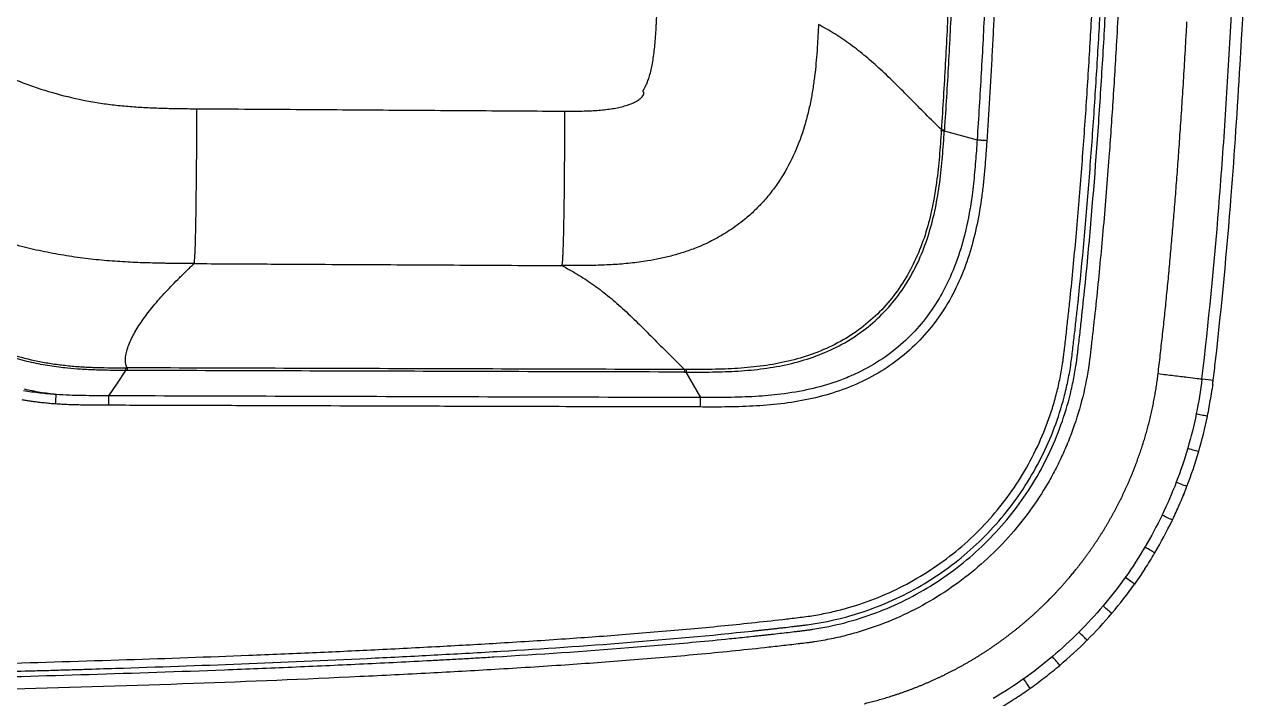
# Model space of a CAD drawing. Extents: x -50 to 28, y -10 to 124.
# Drawn here: x 6.21 to 27.09, y 3.11 to 14.61 of the extents above; entities that cross this region are included whole.
import ezdxf

# ---------------------------------------------------------------- set-up
doc = ezdxf.new("R2010")
doc.units = 0
doc.header["$MEASUREMENT"] = 0
doc.layers.add('GEOMETRY', color=2, linetype='Continuous', lineweight=25)

# ---------------------------------------------------------------- blocks, each defined once
blk = doc.blocks.new('2026 EXCURSION-ENTICE')
at = {"layer": 'GEOMETRY'}
for p, q in [((33.406, -66.129), (33.966, -66.281)), ((19.448, -70.219), (19.429, -70.219)), ((29.245, -70.682), (28.998, -70.247)), ((37.488, -72.349), (37.469, -72.393)), ((37.501, -72.315), (37.488, -72.349)), ((35.172, -74.156), (35.215, -74.112)), ((35.842, -74.826), (35.843, -74.825))]:
    blk.add_line(p, q, dxfattribs=at)
at = {"layer": 'GEOMETRY', "flags": 128}
for points in [[(33.354, -66.125), (33.354, -66.117), (33.355, -66.108)], [(33.406, -66.129), (33.407, -66.12), (33.407, -66.111)], [(19.138, -70.653), (19.283, -70.436), (19.429, -70.219)], [(19.429, -70.175), (19.439, -70.175), (19.448, -70.175)], [(28.998, -70.203), (28.984, -70.203), (28.969, -70.203)], [(28.969, -70.247), (28.984, -70.247), (28.998, -70.247)]]:
    blk.add_lwpolyline(points, dxfattribs=at)
at = {"layer": 'GEOMETRY'}
for points, knots in [([(36.859, -38.985), (36.859, -39.16), (36.859, -39.51), (36.859, -40.039), (36.859, -40.597), (36.859, -41.376), (36.858, -42.351), (36.855, -43.908), (36.846, -45.823), (36.821, -48.972), (36.769, -52.803), (36.678, -56.674), (36.579, -59.683), (36.498, -61.677), (36.42, -63.302), (36.353, -64.522), (36.286, -65.605), (36.213, -66.66), (36.126, -67.745), (36.035, -68.704), (35.97, -69.315), (35.938, -69.602), (35.924, -69.72), (35.913, -69.815), (35.904, -69.892), (35.896, -69.965), (35.867, -70.204), (35.796, -70.603), (35.662, -71.066), (35.528, -71.427), (35.412, -71.692), (35.284, -71.951), (35.095, -72.286), (34.826, -72.687), (34.456, -73.131), (34.042, -73.535), (33.588, -73.894), (33.1, -74.204), (32.582, -74.462), (32.13, -74.631), (31.76, -74.738), (31.526, -74.793), (31.337, -74.829), (31.218, -74.849), (31.123, -74.863), (31.057, -74.871), (30.985, -74.88), (30.842, -74.897), (30.622, -74.922), (30.243, -74.965), (29.765, -75.015), (29.193, -75.07), (28.615, -75.121), (27.863, -75.183), (26.899, -75.253), (25.76, -75.325), (24.592, -75.39), (22.878, -75.476), (20.508, -75.573), (17.428, -75.669), (14.538, -75.735), (11.889, -75.78), (10.038, -75.803), (8.533, -75.817), (7.442, -75.826), (6.273, -75.833), (4.745, -75.84), (3.208, -75.844), (1.667, -75.846), (0.492, -75.847), (-0.692, -75.847), (-1.866, -75.846), (-3.004, -75.844), (-3.751, -75.842), (-4.118, -75.841)], [0, 0, 0, 0, 0.007135, 0.014269, 0.02154, 0.029849, 0.046032, 0.061236, 0.093305, 0.124037, 0.189519, 0.249403, 0.281787, 0.312156, 0.330735, 0.348033, 0.361973, 0.37493, 0.391119, 0.406315, 0.414161, 0.41614, 0.418084, 0.419011, 0.420045, 0.421239, 0.422007, 0.429856, 0.437694, 0.441616, 0.445539, 0.449461, 0.453383, 0.461225, 0.469067, 0.476909, 0.484751, 0.492594, 0.500437, 0.50828, 0.512202, 0.516124, 0.518085, 0.520047, 0.521015, 0.52201, 0.522757, 0.523955, 0.527873, 0.531772, 0.53951, 0.547462, 0.55518, 0.563151, 0.578208, 0.59453, 0.609664, 0.62587, 0.664452, 0.706296, 0.751407, 0.782189, 0.814248, 0.826805, 0.843537, 0.858702, 0.8744, 0.905792, 0.921312, 0.937214, 0.953632, 0.969569, 0.985025, 1, 1, 1, 1]), ([(-4.118, -75.625), (-3.925, -75.625), (-3.733, -75.626), (-3.347, -75.627), (-3.155, -75.627), (-2.769, -75.628), (-2.576, -75.628), (-2.191, -75.629), (-1.998, -75.629), (-1.035, -75.63), (-0.265, -75.63), (0.698, -75.63), (0.89, -75.63), (1.275, -75.63), (1.468, -75.63), (1.853, -75.629), (2.046, -75.629), (2.432, -75.628), (2.626, -75.628), (3.011, -75.627), (3.204, -75.627), (3.589, -75.626), (3.782, -75.626), (4.359, -75.624), (4.744, -75.623), (5.322, -75.621), (5.515, -75.62), (5.9, -75.618), (6.093, -75.617), (6.478, -75.615), (6.67, -75.614), (6.959, -75.613), (7.055, -75.612), (7.176, -75.611), (7.2, -75.611), (7.247, -75.611), (7.269, -75.611), (7.312, -75.61), (7.332, -75.61), (7.369, -75.61), (7.386, -75.61), (7.433, -75.609), (7.461, -75.609), (7.515, -75.609), (7.542, -75.609), (7.59, -75.608), (7.607, -75.608), (7.644, -75.608), (7.664, -75.608), (7.707, -75.607), (7.729, -75.607), (7.776, -75.607), (7.801, -75.607), (8.017, -75.605), (8.21, -75.603), (8.787, -75.598), (9.172, -75.595), (10.328, -75.583), (11.099, -75.573), (12.641, -75.551), (13.412, -75.538), (14.953, -75.508), (15.724, -75.491), (17.263, -75.454), (18.033, -75.432), (19.572, -75.385), (20.341, -75.359), (21.495, -75.315), (21.88, -75.299), (22.648, -75.266), (23.032, -75.249), (23.608, -75.222), (23.8, -75.213), (24.184, -75.194), (24.376, -75.184), (24.664, -75.169), (24.76, -75.163), (24.95, -75.153), (25.046, -75.148), (25.238, -75.137), (25.334, -75.132), (25.526, -75.121), (25.622, -75.115), (26.486, -75.064), (27.253, -75.013), (28.402, -74.922), (28.785, -74.89), (29.358, -74.837), (29.549, -74.818), (29.836, -74.789), (29.979, -74.775), (30.146, -74.757), (30.23, -74.748), (30.266, -74.744), (30.289, -74.742), (30.301, -74.74), (30.325, -74.738), (30.336, -74.737), (30.353, -74.735), (30.364, -74.733), (30.376, -74.732), (30.406, -74.729), (30.43, -74.726), (30.502, -74.718), (30.549, -74.713), (30.645, -74.702), (30.692, -74.697), (30.788, -74.686), (30.835, -74.68), (30.895, -74.673), (30.907, -74.672), (30.931, -74.669), (30.942, -74.667), (30.965, -74.665), (30.977, -74.663), (31, -74.66), (31.012, -74.659), (31.047, -74.655), (31.07, -74.651), (31.115, -74.645), (31.138, -74.642), (31.253, -74.624), (31.344, -74.608), (31.616, -74.552), (31.795, -74.505), (32.148, -74.393), (32.322, -74.328), (32.831, -74.107), (33.155, -73.924), (33.759, -73.495), (34.039, -73.249), (34.541, -72.706), (34.764, -72.408), (35.144, -71.772), (35.301, -71.435), (35.482, -70.91), (35.533, -70.732), (35.596, -70.461), (35.615, -70.371), (35.639, -70.234), (35.647, -70.188), (35.657, -70.119), (35.661, -70.096), (35.667, -70.051), (35.67, -70.028), (35.676, -69.981), (35.679, -69.958), (35.684, -69.911), (35.687, -69.887), (35.696, -69.815), (35.701, -69.768), (35.718, -69.625), (35.729, -69.529), (35.76, -69.243), (35.781, -69.052), (35.878, -68.097), (35.944, -67.332), (36.03, -66.182), (36.056, -65.798), (36.105, -65.031), (36.128, -64.647), (36.193, -63.495), (36.232, -62.726), (36.302, -61.187), (36.333, -60.419), (36.389, -58.88), (36.414, -58.111), (36.46, -56.573), (36.48, -55.805), (36.516, -54.27), (36.532, -53.502), (36.56, -51.965), (36.572, -51.196), (36.588, -50.041), (36.593, -49.656), (36.602, -48.887), (36.606, -48.501), (36.614, -47.731), (36.617, -47.347), (36.623, -46.576), (36.626, -46.19), (36.631, -45.42), (36.633, -45.035), (36.636, -44.265), (36.638, -43.879), (36.64, -43.108), (36.641, -42.723), (36.642, -41.953), (36.643, -41.568), (36.643, -40.99), (36.643, -40.798), (36.643, -40.509), (36.643, -40.413), (36.643, -40.268), (36.643, -40.22), (36.643, -40.148), (36.643, -40.124), (36.643, -40.079), (36.643, -40.057), (36.643, -40.015), (36.643, -39.995), (36.643, -39.957), (36.643, -39.939), (36.643, -39.886), (36.643, -39.852), (36.643, -39.797), (36.643, -39.778), (36.643, -39.739), (36.643, -39.718), (36.643, -39.674), (36.643, -39.651), (36.643, -39.604), (36.643, -39.579), (36.643, -39.507), (36.643, -39.459), (36.643, -39.364), (36.643, -39.317), (36.643, -39.223), (36.643, -39.176), (36.643, -39.081), (36.643, -39.033), (36.643, -38.985)], [0, 0, 0, 0, 0.007812, 0.007812, 0.015625, 0.015625, 0.023437, 0.023437, 0.03125, 0.03125, 0.0625, 0.0625, 0.070312, 0.070312, 0.078125, 0.078125, 0.085937, 0.085937, 0.09375, 0.09375, 0.101562, 0.101562, 0.109375, 0.109375, 0.125, 0.125, 0.132812, 0.132812, 0.140625, 0.140625, 0.148437, 0.148437, 0.152344, 0.152344, 0.15332, 0.15332, 0.154297, 0.154297, 0.155273, 0.155273, 0.15625, 0.15625, 0.158203, 0.158203, 0.160156, 0.160156, 0.161133, 0.161133, 0.162109, 0.162109, 0.163086, 0.163086, 0.164062, 0.164062, 0.171875, 0.171875, 0.1875, 0.1875, 0.21875, 0.21875, 0.25, 0.25, 0.28125, 0.28125, 0.3125, 0.3125, 0.34375, 0.34375, 0.359375, 0.359375, 0.375, 0.375, 0.382812, 0.382812, 0.390625, 0.390625, 0.394531, 0.394531, 0.398437, 0.398437, 0.402344, 0.402344, 0.40625, 0.40625, 0.4375, 0.4375, 0.453125, 0.453125, 0.460937, 0.460937, 0.464844, 0.466797, 0.467773, 0.468262, 0.468262, 0.46875, 0.46875, 0.469238, 0.469238, 0.469482, 0.469727, 0.469727, 0.470703, 0.470703, 0.472656, 0.472656, 0.474609, 0.474609, 0.476562, 0.476562, 0.477051, 0.477051, 0.477539, 0.477539, 0.478027, 0.478027, 0.478516, 0.478516, 0.479492, 0.479492, 0.480469, 0.480469, 0.484375, 0.484375, 0.492187, 0.492187, 0.5, 0.5, 0.515625, 0.515625, 0.53125, 0.53125, 0.546875, 0.546875, 0.5625, 0.5625, 0.570312, 0.570312, 0.574219, 0.574219, 0.576172, 0.576172, 0.577148, 0.577148, 0.578125, 0.578125, 0.579102, 0.579102, 0.580078, 0.580078, 0.582031, 0.582031, 0.585937, 0.585937, 0.59375, 0.59375, 0.625, 0.625, 0.640625, 0.640625, 0.65625, 0.65625, 0.6875, 0.6875, 0.71875, 0.71875, 0.75, 0.75, 0.78125, 0.78125, 0.8125, 0.8125, 0.84375, 0.84375, 0.859375, 0.859375, 0.875, 0.875, 0.890625, 0.890625, 0.90625, 0.90625, 0.921875, 0.921875, 0.9375, 0.9375, 0.953125, 0.953125, 0.96875, 0.96875, 0.976562, 0.976562, 0.980469, 0.980469, 0.982422, 0.982422, 0.983398, 0.983398, 0.984375, 0.984375, 0.985352, 0.985352, 0.986328, 0.986328, 0.988281, 0.988281, 0.989258, 0.989258, 0.990234, 0.990234, 0.991211, 0.991211, 0.992187, 0.992187, 0.994141, 0.994141, 0.996094, 0.996094, 0.998047, 0.998047, 1, 1, 1, 1]), ([(0, -75.54), (0.179, -75.54), (0.448, -75.54), (0.739, -75.54), (0.862, -75.54), (0.896, -75.54), (0.918, -75.54), (0.93, -75.54), (0.952, -75.54), (0.964, -75.54), (0.989, -75.54), (1.003, -75.54), (1.043, -75.54), (1.072, -75.54), (1.112, -75.54), (1.125, -75.54), (1.149, -75.54), (1.161, -75.54), (1.194, -75.54), (1.217, -75.54), (1.284, -75.54), (1.329, -75.54), (1.463, -75.54), (1.553, -75.54), (1.821, -75.539), (2, -75.539), (2.538, -75.538), (2.896, -75.538), (3.434, -75.537), (3.613, -75.536), (3.973, -75.535), (4.153, -75.535), (4.512, -75.534), (4.691, -75.533), (5.05, -75.532), (5.229, -75.531), (5.588, -75.53), (5.768, -75.529), (6.128, -75.527), (6.307, -75.526), (6.666, -75.524), (6.845, -75.523), (7.047, -75.522), (7.069, -75.522), (7.114, -75.522), (7.136, -75.521), (7.202, -75.521), (7.245, -75.521), (7.308, -75.52), (7.329, -75.52), (7.372, -75.52), (7.394, -75.52), (7.438, -75.519), (7.461, -75.519), (7.506, -75.519), (7.886, -75.516), (8.267, -75.513), (9.343, -75.503), (10.061, -75.496), (11.497, -75.478), (12.215, -75.467), (13.652, -75.443), (14.37, -75.43), (15.805, -75.399), (16.523, -75.382), (17.419, -75.359), (17.598, -75.354), (17.867, -75.346), (17.957, -75.344), (18.091, -75.34), (18.136, -75.339), (18.225, -75.336), (18.269, -75.335), (18.357, -75.332), (18.401, -75.331), (18.489, -75.328), (18.534, -75.327), (18.623, -75.324), (18.668, -75.323), (18.758, -75.32), (18.982, -75.313), (19.206, -75.306), (20.102, -75.277), (20.818, -75.251), (22.252, -75.194), (22.968, -75.163), (24.043, -75.111), (24.401, -75.093), (25.117, -75.054), (25.475, -75.034), (26.55, -74.969), (27.266, -74.921), (28.697, -74.809), (29.412, -74.744), (30.149, -74.666), (30.171, -74.664), (30.216, -74.659), (30.238, -74.657), (30.283, -74.652), (30.306, -74.649), (30.35, -74.644), (30.373, -74.642), (30.417, -74.637), (30.44, -74.635), (30.484, -74.63), (30.507, -74.627), (30.552, -74.622), (30.575, -74.619), (30.62, -74.614), (30.642, -74.612), (30.709, -74.604), (30.754, -74.599), (30.81, -74.592), (30.821, -74.591), (30.843, -74.588), (30.854, -74.587), (30.875, -74.585), (30.886, -74.583), (30.908, -74.581), (30.919, -74.58), (30.941, -74.577), (30.953, -74.576), (30.969, -74.574), (30.975, -74.573), (30.986, -74.571), (30.992, -74.571), (31.002, -74.569), (31.008, -74.569), (31.019, -74.567), (31.025, -74.567), (31.042, -74.564), (31.053, -74.563), (31.111, -74.555), (31.156, -74.548), (31.383, -74.511), (31.563, -74.472), (31.919, -74.375), (32.094, -74.317), (32.609, -74.117), (32.938, -73.947), (33.554, -73.543), (33.84, -73.308), (34.359, -72.785), (34.59, -72.496), (34.988, -71.876), (35.154, -71.545), (35.349, -71.028), (35.406, -70.853), (35.464, -70.63), (35.475, -70.585), (35.496, -70.496), (35.506, -70.451), (35.525, -70.361), (35.533, -70.316), (35.55, -70.226), (35.557, -70.18), (35.571, -70.089), (35.577, -70.044), (35.589, -69.953), (35.594, -69.908), (35.61, -69.774), (35.62, -69.685), (35.635, -69.551), (35.641, -69.507), (35.65, -69.417), (35.655, -69.372), (35.67, -69.239), (35.68, -69.149), (35.764, -68.346), (35.828, -67.63), (35.912, -66.557), (35.938, -66.199), (35.987, -65.482), (36.009, -65.124), (36.052, -64.408), (36.072, -64.049), (36.11, -63.332), (36.129, -62.974), (36.163, -62.257), (36.18, -61.898), (36.203, -61.361), (36.211, -61.182), (36.222, -60.913), (36.226, -60.823), (36.233, -60.644), (36.236, -60.555), (36.247, -60.287), (36.254, -60.108), (36.267, -59.749), (36.274, -59.57), (36.293, -59.033), (36.305, -58.674), (36.34, -57.6), (36.361, -56.884), (36.418, -54.734), (36.448, -53.3), (36.483, -51.15), (36.494, -50.433), (36.507, -49.357), (36.511, -48.999), (36.519, -48.282), (36.522, -47.924), (36.529, -47.207), (36.531, -46.849), (36.537, -46.132), (36.539, -45.773), (36.545, -44.698), (36.548, -43.981), (36.552, -42.547), (36.553, -41.83), (36.553, -40.933), (36.553, -40.754), (36.553, -40.485), (36.553, -40.396), (36.553, -40.261), (36.553, -40.194), (36.553, -40.116), (36.553, -40.082), (36.553, -40.06), (36.553, -40.048), (36.553, -40.026), (36.553, -40.015), (36.553, -39.994), (36.553, -39.983), (36.553, -39.953), (36.553, -39.934), (36.553, -39.896), (36.553, -39.877), (36.553, -39.846), (36.553, -39.836), (36.553, -39.814), (36.553, -39.803), (36.553, -39.702), (36.553, -39.612), (36.553, -39.343), (36.553, -39.164), (36.553, -38.985)], [0, 0, 0, 0, 0.007812, 0.011719, 0.012695, 0.013184, 0.013184, 0.013672, 0.013672, 0.01416, 0.01416, 0.014648, 0.014648, 0.015625, 0.015625, 0.016113, 0.016113, 0.016602, 0.016602, 0.017578, 0.017578, 0.019531, 0.019531, 0.023437, 0.023437, 0.03125, 0.03125, 0.046875, 0.046875, 0.054687, 0.054687, 0.0625, 0.0625, 0.070312, 0.070312, 0.078125, 0.078125, 0.085937, 0.085937, 0.09375, 0.09375, 0.101562, 0.101562, 0.102539, 0.102539, 0.103516, 0.103516, 0.105469, 0.105469, 0.106445, 0.106445, 0.107422, 0.107422, 0.108398, 0.108398, 0.109375, 0.125, 0.125, 0.15625, 0.15625, 0.1875, 0.1875, 0.21875, 0.21875, 0.25, 0.25, 0.257812, 0.257812, 0.261719, 0.261719, 0.263672, 0.263672, 0.265625, 0.265625, 0.267578, 0.267578, 0.269531, 0.269531, 0.271484, 0.271484, 0.273437, 0.28125, 0.28125, 0.3125, 0.3125, 0.34375, 0.34375, 0.359375, 0.359375, 0.375, 0.375, 0.40625, 0.40625, 0.4375, 0.4375, 0.438477, 0.438477, 0.439453, 0.439453, 0.44043, 0.44043, 0.441406, 0.441406, 0.442383, 0.442383, 0.443359, 0.443359, 0.444336, 0.444336, 0.445312, 0.445312, 0.447266, 0.447266, 0.447754, 0.447754, 0.448242, 0.448242, 0.44873, 0.44873, 0.449219, 0.449219, 0.449707, 0.449707, 0.449951, 0.449951, 0.450195, 0.450195, 0.450439, 0.450439, 0.450684, 0.450684, 0.451172, 0.451172, 0.453125, 0.453125, 0.460937, 0.460937, 0.46875, 0.46875, 0.484375, 0.484375, 0.5, 0.5, 0.515625, 0.515625, 0.53125, 0.53125, 0.539062, 0.539062, 0.541016, 0.541016, 0.542969, 0.542969, 0.544922, 0.544922, 0.546875, 0.546875, 0.548828, 0.548828, 0.550781, 0.550781, 0.554687, 0.554687, 0.556641, 0.556641, 0.558594, 0.558594, 0.5625, 0.5625, 0.59375, 0.59375, 0.609375, 0.609375, 0.625, 0.625, 0.640625, 0.640625, 0.65625, 0.65625, 0.671875, 0.671875, 0.679687, 0.679687, 0.683594, 0.683594, 0.6875, 0.6875, 0.695312, 0.695312, 0.703125, 0.703125, 0.71875, 0.71875, 0.75, 0.75, 0.8125, 0.8125, 0.84375, 0.84375, 0.859375, 0.859375, 0.875, 0.875, 0.890625, 0.890625, 0.90625, 0.90625, 0.9375, 0.9375, 0.96875, 0.96875, 0.976562, 0.976562, 0.980469, 0.980469, 0.982422, 0.983398, 0.983887, 0.983887, 0.984375, 0.984375, 0.984863, 0.984863, 0.985352, 0.985352, 0.986328, 0.986328, 0.987305, 0.987305, 0.987793, 0.987793, 0.988281, 0.988281, 0.992187, 0.992187, 1, 1, 1, 1]), ([(0, -75.399), (0.255, -75.399), (0.758, -75.399), (1.505, -75.398), (2.236, -75.397), (2.949, -75.396), (3.646, -75.395), (4.481, -75.392), (5.425, -75.389), (6.856, -75.382), (9.405, -75.364), (12.989, -75.319), (16.595, -75.243), (19.404, -75.16), (21.198, -75.096), (22.609, -75.037), (23.696, -74.987), (24.764, -74.932), (25.851, -74.871), (26.912, -74.803), (27.994, -74.724), (29.052, -74.635), (29.944, -74.547), (30.511, -74.485), (30.779, -74.454), (30.911, -74.438), (31.046, -74.422), (31.223, -74.395), (31.443, -74.353), (31.791, -74.268), (32.218, -74.127), (32.708, -73.906), (33.173, -73.634), (33.607, -73.316), (34.006, -72.954), (34.364, -72.552), (34.678, -72.115), (34.944, -71.647), (35.125, -71.236), (35.243, -70.897), (35.318, -70.639), (35.379, -70.378), (35.414, -70.18), (35.434, -70.047), (35.442, -69.985), (35.45, -69.918), (35.461, -69.827), (35.475, -69.711), (35.495, -69.534), (35.52, -69.313), (35.576, -68.789), (35.654, -67.985), (35.744, -66.914), (35.823, -65.831), (35.89, -64.769), (35.95, -63.695), (36.004, -62.626), (36.054, -61.54), (36.113, -60.128), (36.177, -58.332), (36.259, -55.525), (36.335, -51.922), (36.379, -48.352), (36.4, -45.428), (36.409, -43.277), (36.412, -41.471), (36.412, -40.224), (36.411, -39.515), (36.411, -39.164), (36.411, -38.985)], [0, 0, 0, 0, 0.011101, 0.021959, 0.032572, 0.042941, 0.053066, 0.062947, 0.079322, 0.094251, 0.125331, 0.190435, 0.250486, 0.282601, 0.312909, 0.328779, 0.344158, 0.360326, 0.375407, 0.391619, 0.406655, 0.422722, 0.437903, 0.445751, 0.447588, 0.449629, 0.451566, 0.453521, 0.457428, 0.461331, 0.46914, 0.47695, 0.484759, 0.492568, 0.500376, 0.508185, 0.515994, 0.523803, 0.531611, 0.535517, 0.539423, 0.543317, 0.547218, 0.548183, 0.549172, 0.549945, 0.551125, 0.553168, 0.555032, 0.55892, 0.562849, 0.578024, 0.5941, 0.609728, 0.625356, 0.640468, 0.65663, 0.672021, 0.68788, 0.71823, 0.75035, 0.810334, 0.87533, 0.905972, 0.937827, 0.969083, 0.984709, 0.992188, 1, 1, 1, 1]), ([(33.603, -57.155), (33.606, -57.34), (33.608, -57.527), (33.61, -57.761), (33.61, -57.808), (33.611, -57.902), (33.611, -57.949), (33.612, -58.09), (33.612, -58.184), (33.613, -58.652), (33.611, -59.027), (33.604, -59.774), (33.598, -60.147), (33.583, -60.892), (33.574, -61.263), (33.552, -62.006), (33.54, -62.378), (33.512, -63.121), (33.496, -63.493), (33.462, -64.238), (33.443, -64.612), (33.412, -65.172), (33.401, -65.36), (33.378, -65.734), (33.367, -65.921), (33.355, -66.108)], [0, 0, 0, 0, 0.0625, 0.0625, 0.078125, 0.078125, 0.09375, 0.09375, 0.125, 0.125, 0.25, 0.25, 0.375, 0.375, 0.5, 0.5, 0.625, 0.625, 0.75, 0.75, 0.875, 0.875, 0.9375, 0.9375, 1, 1, 1, 1]), ([(33.656, -57.156), (33.659, -57.341), (33.661, -57.528), (33.664, -57.903), (33.665, -58.09), (33.666, -58.653), (33.664, -59.028), (33.657, -59.775), (33.651, -60.148), (33.636, -60.893), (33.627, -61.265), (33.605, -62.008), (33.593, -62.38), (33.565, -63.124), (33.549, -63.496), (33.515, -64.241), (33.496, -64.615), (33.465, -65.176), (33.454, -65.363), (33.431, -65.737), (33.42, -65.924), (33.407, -66.111)], [0, 0, 0, 0, 0.0625, 0.0625, 0.125, 0.125, 0.25, 0.25, 0.375, 0.375, 0.5, 0.5, 0.625, 0.625, 0.75, 0.75, 0.875, 0.875, 0.9375, 0.9375, 1, 1, 1, 1]), ([(34.226, -57.178), (34.229, -57.367), (34.231, -57.557), (34.234, -57.937), (34.234, -58.128), (34.235, -58.698), (34.233, -59.078), (34.221, -60.217), (34.205, -60.975), (34.16, -62.489), (34.131, -63.246), (34.077, -64.383), (34.057, -64.762), (34.025, -65.332), (34.014, -65.522), (33.99, -65.901), (33.978, -66.091), (33.966, -66.281)], [0, 0, 0, 0, 0.0625, 0.0625, 0.125, 0.125, 0.25, 0.25, 0.5, 0.5, 0.75, 0.75, 0.875, 0.875, 0.9375, 0.9375, 1, 1, 1, 1]), ([(34.393, -57.176), (34.393, -57.231), (34.395, -57.342), (34.397, -57.51), (34.398, -57.679), (34.4, -57.85), (34.401, -58.023), (34.401, -58.197), (34.401, -58.372), (34.401, -58.55), (34.401, -58.729), (34.4, -58.909), (34.399, -59.091), (34.398, -59.275), (34.393, -59.772), (34.38, -60.593), (34.351, -61.731), (34.312, -62.874), (34.274, -63.762), (34.243, -64.399), (34.223, -64.783), (34.202, -65.165), (34.179, -65.543), (34.156, -65.919), (34.14, -66.168), (34.132, -66.292)], [0, 0, 0, 0, 0.01821, 0.036594, 0.055153, 0.073887, 0.092795, 0.111879, 0.131137, 0.15057, 0.170178, 0.189961, 0.209919, 0.230053, 0.250362, 0.373416, 0.500057, 0.624764, 0.74964, 0.792214, 0.834449, 0.876344, 0.917901, 0.959119, 1, 1, 1, 1]), ([(38.294, -64.44), (38.309, -64.177), (38.324, -63.912), (38.351, -63.381), (38.365, -63.114), (38.39, -62.579), (38.403, -62.31), (38.427, -61.773), (38.439, -61.503), (38.472, -60.693), (38.493, -60.151), (38.532, -59.064), (38.551, -58.519), (38.567, -57.974)], [0, 0, 0, 0, 0.125, 0.125, 0.25, 0.25, 0.375, 0.375, 0.5, 0.5, 0.75, 0.75, 1, 1, 1, 1]), ([(26.922, -65.793), (26.946, -65.793), (26.993, -65.793), (27.061, -65.793), (27.125, -65.792), (27.211, -65.791), (27.316, -65.788), (27.442, -65.782), (27.563, -65.772), (27.681, -65.758), (27.791, -65.741), (27.896, -65.718), (27.992, -65.691), (28.076, -65.66), (28.148, -65.626), (28.204, -65.589), (28.243, -65.553), (28.264, -65.524), (28.272, -65.504), (28.275, -65.489), (28.273, -65.474), (28.267, -65.464), (28.263, -65.458), (28.26, -65.454), (28.26, -65.449), (28.261, -65.444), (28.265, -65.437), (28.27, -65.428), (28.277, -65.416), (28.291, -65.392), (28.313, -65.35), (28.34, -65.287), (28.368, -65.207), (28.394, -65.112), (28.417, -65.004), (28.437, -64.885), (28.454, -64.759), (28.467, -64.623), (28.478, -64.483), (28.485, -64.364), (28.49, -64.265), (28.492, -64.216), (28.494, -64.188)], [0, 0, 0, 0, 0.026067, 0.050632, 0.073701, 0.095283, 0.143295, 0.186869, 0.232174, 0.273509, 0.315118, 0.353166, 0.389424, 0.422073, 0.450461, 0.475019, 0.494018, 0.507917, 0.512991, 0.517526, 0.524049, 0.528714, 0.530524, 0.532051, 0.533496, 0.535299, 0.537912, 0.541651, 0.546746, 0.553356, 0.571478, 0.597862, 0.627146, 0.663458, 0.703698, 0.746561, 0.794167, 0.840765, 0.893749, 0.94614, 0.970148, 1, 1, 1, 1]), ([(37.423, -66.31), (37.428, -66.24), (37.438, -66.098), (37.452, -65.883), (37.467, -65.664), (37.481, -65.441), (37.495, -65.215), (37.509, -64.984), (37.523, -64.749), (37.537, -64.511), (37.546, -64.351), (37.55, -64.27)], [0, 0, 0, 0, 0.1034365, 0.208791, 0.3160637, 0.425255, 0.5363651, 0.6493945, 0.7643432, 0.8812116, 1, 1, 1, 1]), ([(31.257, -64.312), (31.256, -64.347), (31.252, -64.415), (31.247, -64.516), (31.241, -64.613), (31.233, -64.749), (31.22, -64.922), (31.198, -65.14), (31.17, -65.36), (31.131, -65.588), (31.083, -65.817), (31, -66.125), (30.862, -66.504), (30.672, -66.862), (30.489, -67.128), (30.338, -67.314), (30.173, -67.487), (29.975, -67.664), (29.74, -67.835), (29.471, -67.992), (29.217, -68.109), (28.981, -68.196), (28.767, -68.26), (28.553, -68.311), (28.362, -68.347), (28.193, -68.372), (28.046, -68.389), (27.898, -68.403), (27.751, -68.413), (27.604, -68.421), (27.457, -68.426), (27.31, -68.429), (27.164, -68.43), (27.019, -68.43), (26.923, -68.429), (26.875, -68.429)], [0, 0, 0, 0, 0.014913, 0.029362, 0.043344, 0.056855, 0.087916, 0.118065, 0.151011, 0.183385, 0.21757, 0.25152, 0.320545, 0.390733, 0.425072, 0.459546, 0.493837, 0.52756, 0.574045, 0.61872, 0.661706, 0.694583, 0.726909, 0.758216, 0.789285, 0.810578, 0.831852, 0.853098, 0.874304, 0.895459, 0.916549, 0.937561, 0.958482, 0.979299, 1, 1, 1, 1]), ([(33.355, -66.108), (33.264, -66.02), (33.175, -65.932), (33, -65.756), (32.914, -65.669), (32.743, -65.496), (32.658, -65.411), (32.49, -65.245), (32.406, -65.164), (32.237, -65.007), (32.152, -64.932), (31.98, -64.789), (31.893, -64.721), (31.716, -64.592), (31.626, -64.531), (31.444, -64.417), (31.351, -64.363), (31.257, -64.312)], [0, 0, 0, 0, 0.125, 0.125, 0.25, 0.25, 0.375, 0.375, 0.5, 0.5, 0.625, 0.625, 0.75, 0.75, 0.875, 0.875, 1, 1, 1, 1]), ([(37.805, -70.364), (37.92, -69.4), (38.014, -68.425), (38.133, -66.945), (38.169, -66.448), (38.236, -65.449), (38.266, -64.946), (38.294, -64.44)], [0, 0, 0, 0, 0.5, 0.5, 0.75, 0.75, 1, 1, 1, 1]), ([(38.458, -64.995), (38.46, -64.971), (38.47, -64.804), (38.479, -64.637), (38.487, -64.493)], [654.568892, 654.568892, 654.568892, 654.568892, 656.234008, 666.295704, 666.295704, 666.295704, 666.295704]), ([(16.33, -64.711), (16.361, -64.726), (16.421, -64.756), (16.51, -64.799), (16.612, -64.848), (16.728, -64.904), (16.907, -64.987), (17.125, -65.086), (17.39, -65.199), (17.65, -65.301), (17.998, -65.425), (18.432, -65.552), (18.873, -65.64), (19.23, -65.688), (19.5, -65.714), (19.78, -65.732), (20.013, -65.741), (20.207, -65.746), (20.346, -65.748), (20.49, -65.75), (20.585, -65.751), (20.637, -65.751)], [0, 0, 0, 0, 0.023117, 0.045006, 0.065664, 0.099232, 0.130869, 0.197774, 0.259329, 0.323703, 0.384572, 0.506044, 0.625749, 0.684965, 0.747249, 0.806825, 0.872869, 0.903354, 0.936426, 0.965435, 1, 1, 1, 1]), ([(20.637, -65.751), (20.636, -65.837), (20.636, -65.924), (20.635, -66.097), (20.634, -66.183), (20.633, -66.353), (20.633, -66.438), (20.632, -66.605), (20.631, -66.687), (20.63, -66.849), (20.629, -66.928), (20.627, -67.082), (20.626, -67.156), (20.625, -67.301), (20.624, -67.37), (20.622, -67.503), (20.621, -67.566), (20.619, -67.686), (20.618, -67.742), (20.616, -67.847), (20.614, -67.896), (20.612, -67.986), (20.611, -68.028), (20.609, -68.103), (20.607, -68.136), (20.605, -68.196), (20.604, -68.223), (20.601, -68.269), (20.6, -68.29), (20.597, -68.326), (20.596, -68.341), (20.594, -68.369), (20.592, -68.382), (20.591, -68.395)], [0, 0, 0, 0, 0.0625, 0.0625, 0.125, 0.125, 0.1875, 0.1875, 0.25, 0.25, 0.3125, 0.3125, 0.375, 0.375, 0.4375, 0.4375, 0.5, 0.5, 0.5625, 0.5625, 0.625, 0.625, 0.6875, 0.6875, 0.75, 0.75, 0.8125, 0.8125, 0.875, 0.875, 0.9375, 0.9375, 1, 1, 1, 1]), ([(20.637, -65.751), (20.909, -65.753), (21.442, -65.756), (22.504, -65.763), (23.816, -65.772), (25.126, -65.781), (26.159, -65.787), (26.671, -65.791), (26.922, -65.793)], [0, 0, 0, 0, 0.129842, 0.25459, 0.506878, 0.755773, 0.880117, 1, 1, 1, 1]), ([(26.922, -65.793), (26.922, -65.879), (26.921, -65.965), (26.92, -66.138), (26.92, -66.223), (26.919, -66.394), (26.918, -66.478), (26.917, -66.645), (26.916, -66.727), (26.915, -66.888), (26.914, -66.967), (26.913, -67.12), (26.912, -67.195), (26.91, -67.339), (26.909, -67.408), (26.907, -67.54), (26.906, -67.603), (26.904, -67.723), (26.903, -67.779), (26.901, -67.884), (26.899, -67.932), (26.897, -68.022), (26.896, -68.063), (26.893, -68.138), (26.892, -68.171), (26.889, -68.231), (26.888, -68.258), (26.885, -68.304), (26.884, -68.324), (26.881, -68.36), (26.88, -68.375), (26.877, -68.404), (26.876, -68.416), (26.875, -68.429)], [0, 0, 0, 0, 0.0625, 0.0625, 0.125, 0.125, 0.1875, 0.1875, 0.25, 0.25, 0.3125, 0.3125, 0.375, 0.375, 0.4375, 0.4375, 0.5, 0.5, 0.5625, 0.5625, 0.625, 0.625, 0.6875, 0.6875, 0.75, 0.75, 0.8125, 0.8125, 0.875, 0.875, 0.9375, 0.9375, 1, 1, 1, 1]), ([(33.354, -66.125), (33.344, -66.272), (33.334, -66.419), (33.309, -66.712), (33.293, -66.858), (33.254, -67.149), (33.23, -67.293), (33.17, -67.578), (33.135, -67.718), (33.05, -67.993), (33, -68.128), (32.887, -68.388), (32.822, -68.515), (32.678, -68.758), (32.598, -68.874), (32.423, -69.094), (32.327, -69.197), (32.123, -69.389), (32.014, -69.477), (31.784, -69.638), (31.663, -69.71), (31.411, -69.838), (31.281, -69.894), (31.013, -69.99), (30.876, -70.029), (30.598, -70.095), (30.457, -70.121), (30.171, -70.16), (30.027, -70.174), (29.736, -70.193), (29.589, -70.198), (29.37, -70.202), (29.296, -70.203), (29.186, -70.203), (29.149, -70.203), (29.094, -70.203), (29.076, -70.203), (29.053, -70.203), (29.049, -70.203), (29.039, -70.203), (29.034, -70.203), (29.024, -70.203), (29.018, -70.203), (29.008, -70.203), (29.003, -70.203), (28.998, -70.203)], [0, 0, 0, 0, 0.0625, 0.0625, 0.125, 0.125, 0.1875, 0.1875, 0.25, 0.25, 0.3125, 0.3125, 0.375, 0.375, 0.4375, 0.4375, 0.5, 0.5, 0.5625, 0.5625, 0.625, 0.625, 0.6875, 0.6875, 0.75, 0.75, 0.8125, 0.8125, 0.875, 0.875, 0.9375, 0.9375, 0.96875, 0.96875, 0.984375, 0.984375, 0.992187, 0.992187, 0.994141, 0.994141, 0.996094, 0.996094, 0.998047, 0.998047, 1, 1, 1, 1]), ([(28.998, -70.247), (29.003, -70.247), (29.008, -70.247), (29.018, -70.247), (29.024, -70.247), (29.034, -70.247), (29.039, -70.247), (29.049, -70.247), (29.053, -70.247), (29.076, -70.247), (29.095, -70.247), (29.15, -70.247), (29.187, -70.247), (29.297, -70.247), (29.371, -70.247), (29.592, -70.243), (29.739, -70.238), (30.032, -70.22), (30.178, -70.207), (30.466, -70.168), (30.609, -70.143), (30.891, -70.078), (31.03, -70.038), (31.302, -69.942), (31.435, -69.886), (31.691, -69.757), (31.814, -69.684), (32.049, -69.521), (32.16, -69.432), (32.369, -69.237), (32.466, -69.131), (32.645, -68.908), (32.726, -68.789), (32.873, -68.542), (32.938, -68.414), (33.053, -68.149), (33.102, -68.012), (33.188, -67.733), (33.224, -67.591), (33.283, -67.303), (33.307, -67.158), (33.347, -66.865), (33.362, -66.718), (33.387, -66.423), (33.397, -66.276), (33.406, -66.129)], [0, 0, 0, 0, 0.001953, 0.001953, 0.003906, 0.003906, 0.005859, 0.005859, 0.007813, 0.007813, 0.015625, 0.015625, 0.03125, 0.03125, 0.0625, 0.0625, 0.125, 0.125, 0.1875, 0.1875, 0.25, 0.25, 0.3125, 0.3125, 0.375, 0.375, 0.4375, 0.4375, 0.5, 0.5, 0.5625, 0.5625, 0.625, 0.625, 0.6875, 0.6875, 0.75, 0.75, 0.8125, 0.8125, 0.875, 0.875, 0.9375, 0.9375, 1, 1, 1, 1]), ([(33.406, -66.129), (33.392, -66.128), (33.381, -66.127), (33.363, -66.126), (33.357, -66.125), (33.354, -66.125)], [0, 0, 0, 0, 0.5, 0.5, 1, 1, 1, 1]), ([(34.132, -66.292), (34.127, -66.372), (34.116, -66.532), (34.097, -66.772), (34.075, -67.01), (34.037, -67.328), (33.971, -67.724), (33.854, -68.193), (33.689, -68.648), (33.471, -69.081), (33.195, -69.482), (32.865, -69.839), (32.485, -70.144), (32.065, -70.39), (31.617, -70.576), (31.151, -70.707), (30.676, -70.788), (30.277, -70.823), (29.957, -70.837), (29.718, -70.843), (29.527, -70.844), (29.369, -70.844), (29.291, -70.844), (29.244, -70.843)], [0, 0, 0, 0, 0.0313778, 0.0623235, 0.0933743, 0.1245074, 0.1869238, 0.2494623, 0.3120784, 0.3747828, 0.4376484, 0.5005873, 0.5635244, 0.62643, 0.6892396, 0.7518272, 0.8141963, 0.8764625, 0.9075615, 0.9386066, 0.9695618, 0.9818847, 1, 1, 1, 1]), ([(33.966, -66.281), (33.961, -66.342), (33.953, -66.464), (33.94, -66.65), (33.923, -66.839), (33.904, -67.032), (33.876, -67.264), (33.818, -67.637), (33.708, -68.11), (33.528, -68.596), (33.314, -69.012), (33.061, -69.379), (32.752, -69.713), (32.395, -70.002), (32.07, -70.195), (31.783, -70.327), (31.495, -70.439), (31.1, -70.55), (30.639, -70.628), (30.169, -70.669), (29.713, -70.683), (29.398, -70.682), (29.245, -70.682)], [0, 0, 0, 0, 0.0244975, 0.0494726, 0.0749177, 0.1008209, 0.1271671, 0.1690454, 0.2526352, 0.3219247, 0.3768383, 0.4401836, 0.5004876, 0.5592796, 0.6241614, 0.6518268, 0.6862603, 0.7484717, 0.816396, 0.8736908, 0.938115, 1, 1, 1, 1]), ([(33.966, -66.281), (33.984, -66.282), (34.009, -66.284), (34.067, -66.287), (34.099, -66.29), (34.132, -66.292)], [0, 0, 0, 0, 0.5, 0.5, 1, 1, 1, 1]), ([(37.263, -68.311), (37.268, -68.254), (37.279, -68.138), (37.294, -67.964), (37.309, -67.788), (37.324, -67.61), (37.339, -67.43), (37.354, -67.248), (37.368, -67.064), (37.382, -66.878), (37.396, -66.69), (37.41, -66.501), (37.419, -66.374), (37.423, -66.31)], [0, 0, 0, 0, 0.086193, 0.173329, 0.261407, 0.350427, 0.440391, 0.531299, 0.62315, 0.715945, 0.809685, 0.90437, 1, 1, 1, 1]), ([(20.591, -68.395), (20.57, -68.395), (20.547, -68.395), (20.498, -68.394), (20.473, -68.394), (20.421, -68.394), (20.395, -68.394), (20.343, -68.393), (20.317, -68.393), (20.238, -68.392), (20.185, -68.392), (20.105, -68.391), (20.078, -68.39), (20.023, -68.389), (19.996, -68.389), (19.913, -68.387), (19.858, -68.385), (19.746, -68.382), (19.69, -68.38), (19.575, -68.375), (19.518, -68.373), (19.401, -68.366), (19.343, -68.363), (19.165, -68.351), (19.045, -68.341), (18.801, -68.316), (18.678, -68.301), (18.429, -68.265), (18.304, -68.244), (18.054, -68.197), (17.93, -68.171), (17.681, -68.112), (17.558, -68.08), (17.314, -68.011), (17.193, -67.974), (16.955, -67.896), (16.838, -67.855), (16.608, -67.77), (16.494, -67.726), (16.16, -67.591), (15.945, -67.497), (15.632, -67.354), (15.53, -67.306), (15.328, -67.21), (15.229, -67.162), (15.13, -67.113)], [0, 0, 0, 0, 0.015625, 0.015625, 0.03125, 0.03125, 0.046875, 0.046875, 0.0625, 0.0625, 0.09375, 0.09375, 0.109375, 0.109375, 0.125, 0.125, 0.15625, 0.15625, 0.1875, 0.1875, 0.21875, 0.21875, 0.25, 0.25, 0.3125, 0.3125, 0.375, 0.375, 0.4375, 0.4375, 0.5, 0.5, 0.5625, 0.5625, 0.625, 0.625, 0.6875, 0.6875, 0.75, 0.75, 0.875, 0.875, 0.9375, 0.9375, 1, 1, 1, 1]), ([(19.448, -70.175), (19.447, -70.173), (19.444, -70.168), (19.441, -70.16), (19.438, -70.152), (19.435, -70.142), (19.43, -70.126), (19.425, -70.107), (19.421, -70.076), (19.42, -70.036), (19.425, -69.971), (19.443, -69.886), (19.478, -69.782), (19.525, -69.674), (19.582, -69.565), (19.649, -69.454), (19.749, -69.306), (19.897, -69.115), (20.07, -68.919), (20.223, -68.758), (20.322, -68.658), (20.404, -68.577), (20.466, -68.517), (20.529, -68.455), (20.57, -68.415), (20.591, -68.395)], [0, 0, 0, 0, 0.0049689, 0.009731, 0.0142865, 0.0211867, 0.0285981, 0.0433125, 0.0580873, 0.0867593, 0.1185735, 0.1780797, 0.243215, 0.3059072, 0.369648, 0.4323962, 0.4965955, 0.6206395, 0.7500247, 0.8130901, 0.8758763, 0.9060215, 0.9386404, 0.9690799, 1, 1, 1, 1]), ([(20.591, -68.395), (20.987, -68.397), (21.734, -68.401), (22.791, -68.407), (23.973, -68.413), (25.033, -68.419), (26.072, -68.425), (26.588, -68.428), (26.875, -68.429)], [0, 0, 0, 0, 0.188874, 0.356966, 0.504274, 0.753565, 0.86312, 1, 1, 1, 1]), ([(26.875, -68.429), (26.918, -68.452), (26.962, -68.476), (27.05, -68.525), (27.093, -68.55), (27.18, -68.603), (27.224, -68.63), (27.31, -68.686), (27.354, -68.715), (27.44, -68.776), (27.483, -68.807), (27.569, -68.872), (27.612, -68.906), (27.698, -68.975), (27.741, -69.011), (27.826, -69.085), (27.869, -69.122), (27.997, -69.239), (28.082, -69.32), (28.254, -69.488), (28.34, -69.575), (28.515, -69.751), (28.604, -69.841), (28.784, -70.022), (28.876, -70.113), (28.969, -70.203)], [0, 0, 0, 0, 0.0625, 0.0625, 0.125, 0.125, 0.1875, 0.1875, 0.25, 0.25, 0.3125, 0.3125, 0.375, 0.375, 0.4375, 0.4375, 0.5, 0.5, 0.625, 0.625, 0.75, 0.75, 0.875, 0.875, 1, 1, 1, 1]), ([(37.057, -70.274), (37.063, -70.222), (37.076, -70.117), (37.094, -69.959), (37.112, -69.8), (37.13, -69.639), (37.148, -69.478), (37.165, -69.315), (37.182, -69.151), (37.199, -68.985), (37.215, -68.818), (37.232, -68.65), (37.248, -68.481), (37.258, -68.368), (37.263, -68.311)], [0, 0, 0, 0, 0.079904, 0.16043, 0.241578, 0.323349, 0.405744, 0.488762, 0.572405, 0.656672, 0.741565, 0.827084, 0.913229, 1, 1, 1, 1]), ([(19.429, -70.219), (19.362, -70.219), (19.195, -70.219), (18.937, -70.214), (18.672, -70.202), (18.405, -70.18), (18.125, -70.145), (17.812, -70.085), (17.55, -70.018), (17.298, -69.94), (17.079, -69.861), (16.847, -69.766), (16.655, -69.68), (16.482, -69.598), (16.32, -69.518), (16.155, -69.433), (15.987, -69.345), (15.875, -69.284), (15.818, -69.253)], [0, 0, 0, 0, 0.051951, 0.129661, 0.200497, 0.258651, 0.337774, 0.421074, 0.508929, 0.551325, 0.630759, 0.694451, 0.75236, 0.799386, 0.847734, 0.897322, 0.948077, 1, 1, 1, 1]), ([(15.871, -69.231), (15.879, -69.235), (15.887, -69.24), (15.905, -69.249), (15.913, -69.254), (15.939, -69.268), (15.956, -69.277), (16.007, -69.305), (16.041, -69.323), (16.144, -69.378), (16.212, -69.414), (16.417, -69.518), (16.554, -69.585), (16.829, -69.711), (16.967, -69.769), (17.247, -69.875), (17.389, -69.923), (17.679, -70.007), (17.828, -70.042), (18.057, -70.086), (18.134, -70.098), (18.29, -70.121), (18.369, -70.13), (18.528, -70.146), (18.609, -70.153), (18.771, -70.163), (18.852, -70.166), (19.015, -70.171), (19.097, -70.173), (19.221, -70.174), (19.262, -70.175), (19.324, -70.175), (19.344, -70.175), (19.37, -70.175), (19.375, -70.175), (19.385, -70.175), (19.391, -70.175), (19.401, -70.175), (19.407, -70.175), (19.419, -70.175), (19.424, -70.175), (19.429, -70.175)], [0, 0, 0, 0, 0.007813, 0.007813, 0.015625, 0.015625, 0.03125, 0.03125, 0.0625, 0.0625, 0.125, 0.125, 0.25, 0.25, 0.375, 0.375, 0.5, 0.5, 0.625, 0.625, 0.6875, 0.6875, 0.75, 0.75, 0.8125, 0.8125, 0.875, 0.875, 0.9375, 0.9375, 0.96875, 0.96875, 0.984375, 0.984375, 0.988281, 0.988281, 0.992187, 0.992187, 0.996094, 0.996094, 1, 1, 1, 1]), ([(28.969, -70.203), (27.382, -70.2), (25.795, -70.195), (22.622, -70.185), (21.035, -70.18), (19.448, -70.175)], [0, 0, 0, 0, 0.5, 0.5, 1, 1, 1, 1]), ([(28.969, -70.247), (27.382, -70.244), (25.795, -70.239), (22.622, -70.229), (21.035, -70.224), (19.448, -70.219)], [0, 0, 0, 0, 0.5, 0.5, 1, 1, 1, 1]), ([(36.87, -71.233), (36.874, -71.216), (36.883, -71.183), (36.896, -71.133), (36.909, -71.083), (36.921, -71.033), (36.933, -70.983), (36.944, -70.933), (36.955, -70.883), (36.966, -70.832), (36.976, -70.782), (36.986, -70.732), (36.996, -70.681), (37.005, -70.63), (37.013, -70.58), (37.022, -70.529), (37.03, -70.478), (37.037, -70.427), (37.044, -70.376), (37.051, -70.325), (37.055, -70.291), (37.057, -70.274)], [0, 0, 0, 0, 0.0526905, 0.1053565, 0.1580011, 0.2106274, 0.2632387, 0.3158381, 0.3684288, 0.421014, 0.473597, 0.5261808, 0.5787686, 0.6313638, 0.6839693, 0.7365885, 0.7892245, 0.8418805, 0.8945596, 0.9472651, 1, 1, 1, 1]), ([(37.057, -70.274), (37.148, -70.285), (37.238, -70.296), (37.407, -70.316), (37.486, -70.325), (37.622, -70.342), (37.679, -70.349), (37.764, -70.359), (37.793, -70.362), (37.805, -70.364)], [0, 0, 0, 0, 0.25, 0.25, 0.5, 0.5, 0.75, 0.75, 1, 1, 1, 1]), ([(18.24, -70.631), (18.148, -70.621), (18.057, -70.609), (17.876, -70.579), (17.785, -70.561), (17.696, -70.541)], [0, 0, 0, 0, 0.5, 0.5, 1, 1, 1, 1]), ([(37.989, -70.463), (37.991, -70.449), (37.994, -70.423), (37.997, -70.398), (37.999, -70.387)], [0, 0, 0, 0, 0.579418, 1, 1, 1, 1]), ([(18.229, -70.792), (18.213, -70.791), (18.18, -70.789), (18.132, -70.785), (18.083, -70.78), (18.036, -70.775), (17.989, -70.77), (17.933, -70.764), (17.869, -70.755), (17.798, -70.745), (17.726, -70.733), (17.679, -70.725), (17.655, -70.721)], [0, 0, 0, 0, 0.084904, 0.1691, 0.252594, 0.335394, 0.417505, 0.498935, 0.624704, 0.75012, 0.87521, 1, 1, 1, 1]), ([(18.24, -70.631), (18.146, -70.624), (18.052, -70.616), (17.865, -70.595), (17.772, -70.581), (17.68, -70.566)], [0, 0, 0, 0, 0.5, 0.5, 1, 1, 1, 1]), ([(18.229, -70.792), (18.23, -70.776), (18.231, -70.759), (18.233, -70.727), (18.234, -70.712), (18.236, -70.684), (18.237, -70.671), (18.238, -70.648), (18.239, -70.638), (18.24, -70.631)], [0, 0, 0, 0, 0.25, 0.25, 0.5, 0.5, 0.75, 0.75, 1, 1, 1, 1]), ([(19.138, -70.653), (19.129, -70.653), (19.119, -70.653), (19.1, -70.653), (19.09, -70.652), (19.06, -70.652), (19.042, -70.652), (18.986, -70.652), (18.948, -70.652), (18.836, -70.651), (18.762, -70.65), (18.538, -70.646), (18.388, -70.64), (18.24, -70.631)], [0, 0, 0, 0, 0.03125, 0.03125, 0.0625, 0.0625, 0.125, 0.125, 0.25, 0.25, 0.5, 0.5, 1, 1, 1, 1]), ([(19.138, -70.814), (19.138, -70.798), (19.138, -70.781), (19.138, -70.749), (19.138, -70.734), (19.138, -70.706), (19.138, -70.693), (19.138, -70.67), (19.138, -70.66), (19.138, -70.653)], [0, 0, 0, 0, 0.25, 0.25, 0.5, 0.5, 0.75, 0.75, 1, 1, 1, 1]), ([(29.245, -70.682), (27.56, -70.679), (25.875, -70.674), (22.506, -70.663), (20.822, -70.658), (19.138, -70.653)], [0, 0, 0, 0, 0.5, 0.5, 1, 1, 1, 1]), ([(29.244, -70.843), (29.244, -70.827), (29.244, -70.81), (29.244, -70.778), (29.244, -70.763), (29.244, -70.735), (29.244, -70.722), (29.244, -70.699), (29.244, -70.69), (29.245, -70.682)], [0, 0, 0, 0, 0.25, 0.25, 0.5, 0.5, 0.75, 0.75, 1, 1, 1, 1]), ([(19.138, -70.814), (19.092, -70.814), (19.016, -70.814), (18.9, -70.813), (18.795, -70.812), (18.679, -70.81), (18.565, -70.808), (18.449, -70.804), (18.338, -70.799), (18.265, -70.794), (18.229, -70.792)], [0, 0, 0, 0, 0.151171, 0.250733, 0.381291, 0.499435, 0.631841, 0.759395, 0.882109, 1, 1, 1, 1]), ([(29.244, -70.843), (28.982, -70.843), (28.438, -70.842), (27.596, -70.84), (26.628, -70.837), (25.487, -70.834), (23.802, -70.829), (22.044, -70.823), (20.36, -70.818), (19.518, -70.815), (19.138, -70.814)], [0, 0, 0, 0, 0.077919, 0.161265, 0.250038, 0.365182, 0.500067, 0.750056, 0.887157, 1, 1, 1, 1]), ([(37.709, -70.957), (37.754, -70.966), (37.792, -70.974), (37.855, -70.987), (37.881, -70.992), (37.901, -70.996)], [0, 0, 0, 0, 0.5, 0.5, 1, 1, 1, 1]), ([(36.688, -71.795), (36.694, -71.779), (36.705, -71.748), (36.722, -71.702), (36.738, -71.656), (36.754, -71.609), (36.77, -71.562), (36.785, -71.516), (36.8, -71.469), (36.815, -71.422), (36.829, -71.375), (36.843, -71.327), (36.856, -71.28), (36.865, -71.248), (36.87, -71.233)], [0, 0, 0, 0, 0.083376, 0.166728, 0.250063, 0.333383, 0.416694, 0.5, 0.583306, 0.666617, 0.749937, 0.833271, 0.916624, 1, 1, 1, 1]), ([(37.563, -71.547), (37.608, -71.56), (37.644, -71.571), (37.706, -71.589), (37.731, -71.596), (37.751, -71.602)], [0, 0, 0, 0, 0.5, 0.5, 1, 1, 1, 1]), ([(36.441, -72.373), (36.448, -72.358), (36.463, -72.326), (36.486, -72.279), (36.508, -72.231), (36.529, -72.183), (36.551, -72.135), (36.571, -72.087), (36.592, -72.039), (36.612, -71.99), (36.632, -71.942), (36.651, -71.893), (36.67, -71.844), (36.682, -71.811), (36.688, -71.795)], [0, 0, 0, 0, 0.083382, 0.166737, 0.250071, 0.33339, 0.416698, 0.5, 0.583303, 0.666611, 0.749929, 0.833263, 0.916618, 1, 1, 1, 1]), ([(37.368, -72.127), (37.411, -72.144), (37.447, -72.158), (37.507, -72.181), (37.531, -72.19), (37.55, -72.197)], [0, 0, 0, 0, 0.5, 0.5, 1, 1, 1, 1]), ([(35.942, -73.229), (35.952, -73.215), (35.972, -73.186), (36.001, -73.143), (36.03, -73.099), (36.058, -73.055), (36.086, -73.011), (36.114, -72.967), (36.141, -72.922), (36.168, -72.878), (36.195, -72.833), (36.221, -72.788), (36.247, -72.742), (36.272, -72.697), (36.297, -72.651), (36.322, -72.606), (36.347, -72.559), (36.371, -72.513), (36.394, -72.467), (36.418, -72.42), (36.433, -72.389), (36.441, -72.373)], [0, 0, 0, 0, 0.052852, 0.105661, 0.15843, 0.211162, 0.263861, 0.31653, 0.369173, 0.421791, 0.47439, 0.526972, 0.57954, 0.632099, 0.68465, 0.737198, 0.789745, 0.842296, 0.894853, 0.94742, 1, 1, 1, 1]), ([(37.3, -72.774), (37.282, -72.765), (37.259, -72.754), (37.201, -72.726), (37.166, -72.709), (37.124, -72.689)], [0, 0, 0, 0, 0.5, 0.5, 1, 1, 1, 1]), ([(35.653, -73.619), (35.663, -73.606), (35.683, -73.581), (35.713, -73.543), (35.743, -73.504), (35.772, -73.466), (35.801, -73.427), (35.83, -73.388), (35.858, -73.349), (35.887, -73.309), (35.915, -73.269), (35.933, -73.243), (35.942, -73.229)], [0, 0, 0, 0, 0.100033, 0.200043, 0.300038, 0.400022, 0.5, 0.599979, 0.699962, 0.799957, 0.899968, 1, 1, 1, 1]), ([(37, -73.334), (36.983, -73.324), (36.96, -73.311), (36.905, -73.278), (36.872, -73.258), (36.832, -73.235)], [0, 0, 0, 0, 0.5, 0.5, 1, 1, 1, 1]), ([(35.402, -73.914), (35.414, -73.901), (35.438, -73.874), (35.472, -73.835), (35.511, -73.79), (35.555, -73.738), (35.604, -73.679), (35.637, -73.639), (35.653, -73.619)], [0, 0, 0, 0, 0.139505, 0.273598, 0.402284, 0.602866, 0.802096, 1, 1, 1, 1]), ([(36.653, -73.867), (36.637, -73.855), (36.616, -73.84), (36.563, -73.803), (36.532, -73.781), (36.494, -73.754)], [0, 0, 0, 0, 0.5, 0.5, 1, 1, 1, 1]), ([(35.215, -74.112), (35.224, -74.103), (35.242, -74.085), (35.26, -74.067), (35.269, -74.057)], [0, 0, 0, 0, 0.499998, 1, 1, 1, 1]), ([(35.269, -74.057), (35.28, -74.046), (35.302, -74.022), (35.336, -73.986), (35.369, -73.95), (35.391, -73.926), (35.402, -73.914)], [0, 0, 0, 0, 0.248663, 0.498205, 0.748645, 1, 1, 1, 1]), ([(34.759, -74.535), (34.772, -74.524), (34.798, -74.502), (34.836, -74.469), (34.875, -74.435), (34.913, -74.401), (34.951, -74.367), (34.988, -74.332), (35.025, -74.298), (35.062, -74.263), (35.099, -74.227), (35.136, -74.192), (35.16, -74.168), (35.172, -74.156)], [0, 0, 0, 0, 0.09095, 0.181875, 0.272781, 0.363674, 0.454559, 0.545441, 0.636325, 0.727218, 0.818125, 0.90905, 1, 1, 1, 1]), ([(36.266, -74.366), (36.25, -74.353), (36.23, -74.336), (36.181, -74.295), (36.152, -74.27), (36.116, -74.24)], [0, 0, 0, 0, 0.5, 0.5, 1, 1, 1, 1]), ([(34.076, -75.039), (34.091, -75.03), (34.121, -75.01), (34.165, -74.981), (34.209, -74.951), (34.253, -74.921), (34.296, -74.891), (34.34, -74.86), (34.383, -74.829), (34.426, -74.798), (34.468, -74.766), (34.51, -74.734), (34.552, -74.702), (34.594, -74.669), (34.636, -74.636), (34.677, -74.603), (34.718, -74.569), (34.745, -74.546), (34.759, -74.535)], [0, 0, 0, 0, 0.062571, 0.125113, 0.187632, 0.25013, 0.312611, 0.375081, 0.437543, 0.5, 0.562457, 0.624919, 0.687389, 0.74987, 0.812368, 0.874887, 0.937429, 1, 1, 1, 1]), ([(35.843, -74.825), (35.829, -74.811), (35.81, -74.793), (35.765, -74.747), (35.737, -74.72), (35.705, -74.687)], [0, 0, 0, 0, 0.5, 0.5, 1, 1, 1, 1]), ([(33.39, -75.425), (33.406, -75.417), (33.437, -75.402), (33.484, -75.378), (33.531, -75.354), (33.577, -75.33), (33.624, -75.305), (33.67, -75.28), (33.716, -75.255), (33.762, -75.229), (33.807, -75.203), (33.853, -75.177), (33.898, -75.15), (33.943, -75.123), (33.987, -75.095), (34.032, -75.068), (34.061, -75.049), (34.076, -75.039)], [0, 0, 0, 0, 0.06673, 0.133434, 0.200113, 0.266774, 0.33342, 0.400056, 0.466685, 0.533313, 0.599942, 0.666578, 0.733224, 0.799885, 0.866565, 0.933269, 1, 1, 1, 1]), ([(35.378, -75.254), (35.365, -75.238), (35.348, -75.218), (35.306, -75.169), (35.281, -75.14), (35.251, -75.104)], [0, 0, 0, 0, 0.5, 0.5, 1, 1, 1, 1]), ([(32.515, -75.775), (32.532, -75.77), (32.565, -75.759), (32.615, -75.742), (32.665, -75.725), (32.714, -75.708), (32.763, -75.69), (32.813, -75.672), (32.861, -75.654), (32.91, -75.635), (32.959, -75.616), (33.007, -75.596), (33.056, -75.576), (33.104, -75.555), (33.152, -75.535), (33.2, -75.513), (33.248, -75.492), (33.295, -75.47), (33.343, -75.448), (33.374, -75.432), (33.39, -75.425)], [0, 0, 0, 0, 0.055635, 0.111242, 0.166824, 0.222386, 0.277929, 0.333459, 0.388979, 0.444491, 0.5, 0.555508, 0.611021, 0.66654, 0.72207, 0.777614, 0.833175, 0.888758, 0.944365, 1, 1, 1, 1]), ([(32.036, -75.909), (32.052, -75.905), (32.085, -75.897), (32.133, -75.885), (32.181, -75.872), (32.229, -75.86), (32.277, -75.846), (32.325, -75.833), (32.373, -75.819), (32.42, -75.805), (32.468, -75.79), (32.5, -75.78), (32.515, -75.775)], [0, 0, 0, 0, 0.100034, 0.200046, 0.30004, 0.400023, 0.500001, 0.599978, 0.699961, 0.799955, 0.899966, 1, 1, 1, 1])]:
    blk.add_open_spline(points, degree=3, knots=knots, dxfattribs=at)
for points in [[(38.487, -64.493), (38.501, -64.246), (38.515, -63.998), (38.528, -63.748)], [(38.306, -67.231), (38.363, -66.498), (38.413, -65.754), (38.458, -64.995)], [(33.355, -66.108), (33.361, -66.108), (33.379, -66.11), (33.407, -66.111)], [(38.038, -70.051), (38.144, -69.129), (38.231, -68.19), (38.306, -67.231)], [(37.999, -70.387), (38.012, -70.275), (38.025, -70.163), (38.038, -70.051)], [(19.429, -70.219), (19.429, -70.196), (19.429, -70.181), (19.429, -70.175)], [(19.448, -70.175), (19.448, -70.181), (19.448, -70.196), (19.448, -70.219)], [(28.969, -70.203), (28.969, -70.209), (28.969, -70.224), (28.969, -70.247)], [(28.998, -70.203), (28.998, -70.209), (28.998, -70.224), (28.998, -70.247)], [(37.805, -70.364), (37.781, -70.563), (37.749, -70.761), (37.709, -70.957)], [(37.805, -70.364), (37.88, -70.373), (37.951, -70.381), (37.999, -70.387)], [(37.955, -70.695), (37.964, -70.643), (37.972, -70.591), (37.979, -70.54)], [(37.989, -70.463), (37.986, -70.488), (37.983, -70.514), (37.979, -70.54)], [(37.901, -70.996), (37.921, -70.896), (37.939, -70.796), (37.955, -70.695)], [(37.709, -70.957), (37.669, -71.156), (37.62, -71.353), (37.563, -71.547)], [(37.751, -71.602), (37.808, -71.405), (37.858, -71.205), (37.899, -71.004)], [(37.899, -71.004), (37.899, -71.002), (37.9, -70.999), (37.901, -70.996)], [(37.563, -71.547), (37.506, -71.743), (37.441, -71.937), (37.368, -72.127)], [(37.55, -72.197), (37.624, -72.006), (37.689, -71.811), (37.747, -71.614)], [(37.747, -71.614), (37.748, -71.61), (37.75, -71.606), (37.751, -71.602)], [(37.368, -72.127), (37.294, -72.318), (37.213, -72.505), (37.124, -72.689)], [(37.393, -72.576), (37.448, -72.451), (37.501, -72.325), (37.55, -72.197)], [(37.335, -72.701), (37.355, -72.66), (37.374, -72.618), (37.393, -72.576)], [(37.124, -72.689), (37.035, -72.875), (36.937, -73.057), (36.832, -73.235)], [(37, -73.334), (37.106, -73.155), (37.205, -72.972), (37.295, -72.784)], [(37.295, -72.784), (37.297, -72.781), (37.299, -72.777), (37.3, -72.774)], [(37.3, -72.774), (37.312, -72.75), (37.324, -72.725), (37.335, -72.701)], [(36.832, -73.235), (36.728, -73.41), (36.617, -73.581), (36.499, -73.748)], [(36.83, -73.608), (36.888, -73.519), (36.944, -73.429), (36.997, -73.338)], [(36.997, -73.338), (36.998, -73.337), (36.999, -73.336), (37, -73.334)], [(36.83, -73.608), (36.802, -73.651), (36.773, -73.695), (36.743, -73.738)], [(36.494, -73.754), (36.375, -73.921), (36.249, -74.083), (36.116, -74.24)], [(36.271, -74.36), (36.405, -74.201), (36.533, -74.037), (36.653, -73.867)], [(36.499, -73.748), (36.497, -73.75), (36.496, -73.752), (36.494, -73.754)], [(36.743, -73.738), (36.714, -73.781), (36.684, -73.824), (36.653, -73.867)], [(36.116, -74.24), (35.985, -74.395), (35.848, -74.544), (35.705, -74.687)], [(35.843, -74.825), (35.99, -74.678), (36.131, -74.525), (36.266, -74.366)], [(36.266, -74.366), (36.267, -74.364), (36.269, -74.362), (36.271, -74.36)], [(35.705, -74.687), (35.56, -74.833), (35.408, -74.972), (35.251, -75.104)], [(35.378, -75.254), (35.538, -75.118), (35.694, -74.975), (35.842, -74.826)], [(35.251, -75.104), (35.095, -75.237), (34.932, -75.363), (34.765, -75.482)], [(35.135, -75.45), (35.217, -75.386), (35.298, -75.321), (35.378, -75.254)], [(34.759, -75.486), (34.591, -75.605), (34.419, -75.717), (34.242, -75.821)], [(34.765, -75.482), (34.763, -75.483), (34.761, -75.485), (34.759, -75.486)], [(34.872, -75.646), (34.86, -75.629), (34.83, -75.587), (34.786, -75.524), (34.759, -75.486)], [(34.884, -75.637), (34.969, -75.576), (35.053, -75.514), (35.135, -75.45)], [(34.626, -75.813), (34.709, -75.759), (34.791, -75.703), (34.872, -75.646)], [(34.872, -75.646), (34.876, -75.643), (34.88, -75.64), (34.884, -75.637)], [(34.36, -75.978), (34.45, -75.925), (34.538, -75.87), (34.626, -75.813)]]:
    blk.add_open_spline(points, degree=3, dxfattribs=at)

msp = doc.modelspace()

# ---------------------------------------------------------------- block references
msp.add_blockref('2026 EXCURSION-ENTICE', (-11.482, 78.927))

doc.saveas('drawing.dxf')
